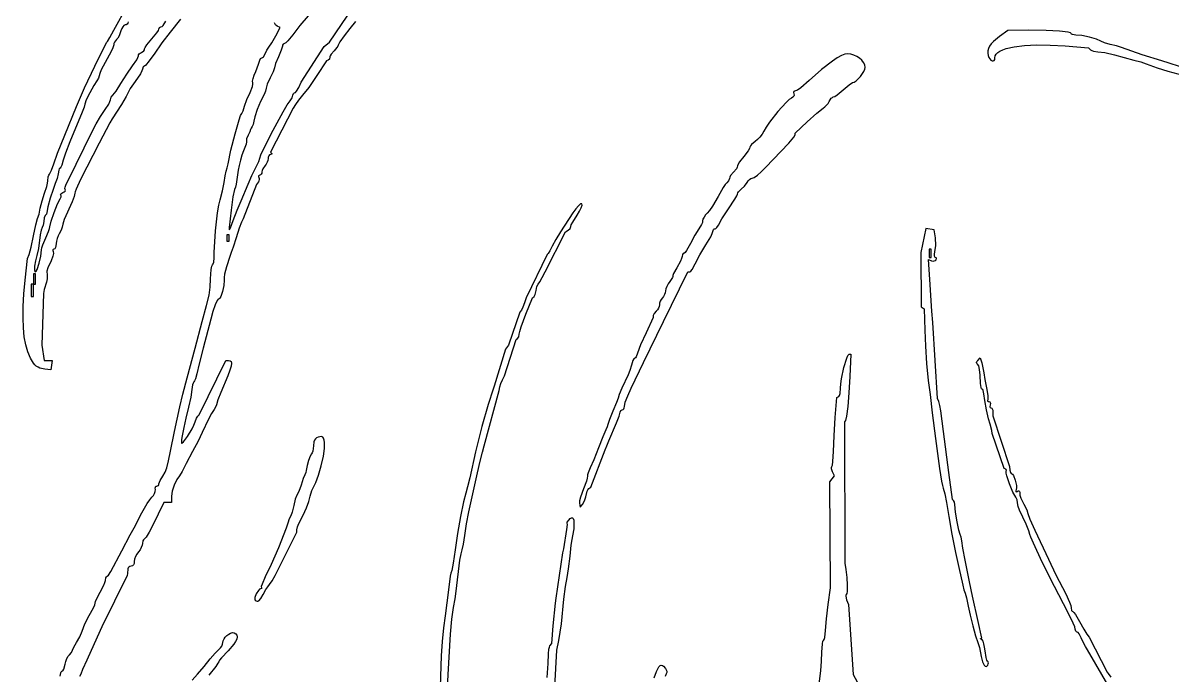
# Model space of a CAD drawing. Extents: x 49.4 to 149.4, y 52.5 to 152.5.
# Drawn here: x 74.21 to 101.08, y 116.15 to 131.38 of the extents above; entities that cross this region are included whole.
import ezdxf

# ---------------------------------------------------------------- set-up
doc = ezdxf.new("R2010")
doc.units = 0
doc.layers.add('LAYER_1', color=7, linetype='CONTINUOUS')

msp = doc.modelspace()

# ---------------------------------------------------------------- linework, layer by layer
at = {"layer": 'LAYER_1'}
for points in [[(80.872, 131.552), (80.681, 131.328), (80.517, 131.11), (80.4, 130.966), (80.353, 130.922), (80.323, 130.906), (80.305, 130.901), (80.289, 130.888), (80.278, 130.869), (80.274, 130.846), (80.245, 130.747), (80.179, 130.593), (80.113, 130.44), (80.085, 130.34), (80.055, 130.245), (79.987, 130.101), (79.919, 129.956), (79.891, 129.86), (79.877, 129.792), (79.844, 129.715), (79.761, 129.547), (79.683, 129.361), (79.625, 129.195), (79.602, 129.089), (79.591, 129.014), (79.566, 128.962), (79.54, 128.927), (79.528, 128.894), (79.51, 128.841), (79.47, 128.76), (79.436, 128.681), (79.432, 128.652), (79.436, 128.635), (79.437, 128.609), (79.425, 128.556), (79.366, 128.4), (79.327, 128.299), (79.29, 128.18), (79.26, 128.058), (79.241, 127.948), (79.194, 127.621), (79.177, 127.548), (79.155, 127.491), (79.118, 127.32), (79.074, 127.011), (79.025, 126.603), (79.027, 126.554), (79.03, 126.55), (79.036, 126.556), (79.057, 126.597), (79.125, 126.769), (79.219, 127.013), (79.31, 127.226), (79.475, 127.621), (79.558, 127.817), (79.649, 128.005), (79.718, 128.145), (79.746, 128.226), (79.772, 128.302), (79.84, 128.452), (80.055, 128.876), (80.292, 129.31), (80.387, 129.471), (80.451, 129.563), (80.497, 129.633), (80.516, 129.695), (80.528, 129.735), (80.541, 129.747), (80.556, 129.751), (80.576, 129.761), (80.601, 129.788), (80.653, 129.875), (80.709, 129.998), (81.248, 130.834), (81.374, 130.935), (82.215, 132.18)], [(77.894, 131.474), (77.65, 131.17), (77.458, 130.919), (77.273, 130.653), (77.132, 130.458), (77.079, 130.399), (77.048, 130.377), (77.031, 130.371), (77.017, 130.357), (77.005, 130.308), (76.991, 130.264), (76.955, 130.195), (76.836, 130.019), (76.717, 129.853), (76.668, 129.762), (76.622, 129.664), (76.512, 129.481), (76.298, 129.146), (76.241, 129.054), (75.988, 128.573), (75.556, 127.728), (75.454, 127.504), (75.43, 127.441), (75.425, 127.409), (75.409, 127.332), (75.358, 127.202), (75.178, 126.79), (75.14, 126.68), (75.129, 126.615), (75.108, 126.54), (75.058, 126.454), (75.031, 126.407), (75.008, 126.349), (74.992, 126.287), (74.986, 126.228), (74.981, 126.177), (74.97, 126.135), (74.953, 126.106), (74.934, 126.096), (74.916, 126.092), (74.907, 126.08), (74.907, 126.064), (74.915, 126.043), (74.926, 126.001), (74.913, 125.933), (74.87, 125.826), (74.794, 125.663), (74.773, 125.584), (74.774, 125.495), (74.777, 125.405), (74.76, 125.326), (74.71, 125.158), (74.69, 125.062), (74.656, 123.859), (74.706, 123.498), (74.895, 123.498), (74.864, 123.282), (74.72, 123.298), (74.608, 123.32), (74.563, 123.338), (74.523, 123.363), (74.487, 123.396), (74.454, 123.438), (74.387, 123.553), (74.326, 123.698), (74.278, 123.864), (74.243, 124.051), (74.221, 124.262), (74.213, 124.498), (74.216, 124.761), (74.233, 125.052), (74.262, 125.374), (74.315, 125.879), (74.358, 125.976), (74.405, 126.142), (74.458, 126.408), (74.51, 126.667), (74.553, 126.817), (74.587, 126.918), (74.617, 127.059), (74.658, 127.231), (74.718, 127.407), (74.77, 127.565), (74.786, 127.638), (74.792, 127.696), (74.804, 127.789), (74.818, 127.827), (74.834, 127.854), (74.881, 127.943), (74.934, 128.092), (75.016, 128.34), (75.192, 128.765), (75.464, 129.434), (75.651, 129.866), (75.889, 130.372), (76.163, 130.93), (76.187, 130.954), (76.241, 131.042), (76.338, 131.218), (76.65, 131.794)], [(76.668, 131.409), (76.663, 131.382), (76.648, 131.359), (76.626, 131.344), (76.6, 131.339), (76.571, 131.328), (76.542, 131.297), (76.518, 131.252), (76.5, 131.198), (76.458, 131.081), (76.43, 131.033), (76.4, 130.999), (76.352, 130.94), (76.337, 130.907), (76.331, 130.877), (76.301, 130.778), (76.228, 130.631), (76.042, 130.29), (76.005, 130.205), (75.995, 130.152), (75.977, 130.093), (75.934, 130.031), (75.864, 129.926), (75.772, 129.756), (75.692, 129.589), (75.658, 129.489), (75.638, 129.419), (75.591, 129.302), (75.305, 128.61), (75.205, 128.342), (75.154, 128.177), (75.118, 128.059), (75.097, 128.016), (75.077, 127.993), (75.06, 127.974), (75.046, 127.943), (75.032, 127.861), (75.013, 127.749), (74.967, 127.63), (74.914, 127.495), (74.85, 127.293), (74.796, 127.09), (74.77, 126.954), (74.758, 126.92), (74.732, 126.885), (74.706, 126.829), (74.696, 126.745), (74.687, 126.662), (74.664, 126.609), (74.637, 126.544), (74.616, 126.433), (74.575, 126.116), (74.537, 125.952), (74.503, 125.827), (74.483, 125.702), (74.481, 125.605), (74.487, 125.577), (74.499, 125.567), (74.518, 125.583), (74.541, 125.626), (74.59, 125.768), (74.631, 125.939), (74.648, 126.083), (74.655, 126.132), (74.676, 126.201), (74.744, 126.36), (74.812, 126.515), (74.833, 126.579), (74.84, 126.623), (74.87, 126.753), (74.94, 126.957), (75.021, 127.158), (75.084, 127.279), (75.106, 127.325), (75.106, 127.346), (75.097, 127.362), (75.092, 127.376), (75.099, 127.392), (75.146, 127.422), (75.174, 127.437), (75.194, 127.456), (75.203, 127.475), (75.199, 127.494), (75.193, 127.517), (75.195, 127.548), (75.221, 127.621), (75.268, 127.707), (75.826, 128.851), (75.922, 129.027), (76.023, 129.197), (76.131, 129.359), (76.214, 129.49), (76.242, 129.548), (76.255, 129.589), (76.276, 129.651), (76.313, 129.695), (76.386, 129.789), (76.497, 129.968), (76.635, 130.189), (76.772, 130.384), (76.868, 130.523), (76.898, 130.579), (76.908, 130.614), (76.914, 130.637), (76.93, 130.66), (76.953, 130.681), (76.981, 130.696), (77.032, 130.732), (77.047, 130.755), (77.053, 130.779), (77.067, 130.814), (77.103, 130.87), (77.222, 131.011), (77.34, 131.151), (77.376, 131.205), (77.389, 131.239), (77.403, 131.276), (77.418, 131.287), (77.436, 131.291), (77.46, 131.301), (77.49, 131.329), (77.552, 131.423)], [(75.081, 116.117), (75.093, 116.201), (75.107, 116.226), (75.123, 116.235), (75.142, 116.248), (75.163, 116.283), (75.197, 116.399), (75.214, 116.467), (75.239, 116.532), (75.268, 116.585), (75.298, 116.621), (75.348, 116.677), (75.369, 116.727), (75.397, 116.798), (75.462, 116.904), (75.538, 117.038), (75.591, 117.176), (75.656, 117.341), (75.762, 117.539), (75.858, 117.716), (75.888, 117.785), (75.899, 117.828), (75.908, 117.869), (75.934, 117.932), (76.017, 118.087), (76.101, 118.247), (76.127, 118.313), (76.137, 118.36), (76.15, 118.421), (76.164, 118.443), (76.179, 118.456), (76.213, 118.483), (76.267, 118.566), (76.521, 119.049), (76.717, 119.422), (76.811, 119.59), (76.992, 119.939), (77.115, 120.154), (77.175, 120.242), (77.223, 120.3), (77.26, 120.344), (77.288, 120.392), (77.303, 120.44), (77.304, 120.48), (77.301, 120.513), (77.307, 120.54), (77.319, 120.558), (77.338, 120.564), (77.358, 120.569), (77.374, 120.58), (77.385, 120.597), (77.389, 120.617), (77.416, 120.692), (77.479, 120.797), (77.532, 120.885), (77.573, 120.993), (77.611, 121.149), (77.655, 121.382), (77.751, 121.839), (77.876, 122.416), (77.947, 122.713), (78.048, 123.09), (78.232, 123.787), (78.398, 124.412), (78.503, 124.785), (78.561, 125.027), (78.585, 125.21), (78.591, 125.408), (78.605, 125.626), (78.62, 125.699), (78.638, 125.734), (78.656, 125.755), (78.669, 125.792), (78.681, 125.893), (78.677, 126.024), (78.712, 126.529), (78.757, 126.949), (78.787, 127.126), (78.817, 127.25), (78.874, 127.46), (78.91, 127.659), (78.934, 127.816), (78.961, 127.924), (78.985, 128.003), (79.004, 128.092), (79.069, 128.409), (79.165, 128.791), (79.26, 129.118), (79.297, 129.223), (79.322, 129.271), (79.355, 129.33), (79.389, 129.439), (79.442, 129.593), (79.517, 129.762), (79.574, 129.902), (79.584, 129.956), (79.58, 129.989), (79.576, 130.024), (79.588, 130.086), (79.612, 130.165), (79.648, 130.252), (79.717, 130.419), (79.746, 130.518), (79.759, 130.554), (79.774, 130.565), (79.791, 130.569), (79.811, 130.577), (79.832, 130.597), (79.866, 130.665), (79.905, 130.75), (79.956, 130.821), (80.028, 130.923), (80.118, 131.082), (80.222, 131.282), (80.152, 131.309), (80.11, 131.339), (80.086, 131.387)], [(81.983, 131.416), (81.847, 131.256), (81.715, 131.085), (81.614, 130.944), (81.574, 130.869), (81.567, 130.845), (81.546, 130.812), (81.478, 130.737), (81.41, 130.658), (81.389, 130.62), (81.382, 130.59), (81.37, 130.542), (81.341, 130.513), (81.301, 130.497), (81.078, 130.156), (80.888, 129.88), (80.745, 129.694), (80.652, 129.581), (80.58, 129.481), (80.524, 129.391), (79.994, 128.366), (80.022, 128.337), (80.029, 128.326), (80.026, 128.317), (79.995, 128.308), (79.973, 128.301), (79.955, 128.281), (79.943, 128.252), (79.939, 128.216), (79.933, 128.174), (79.918, 128.129), (79.895, 128.086), (79.867, 128.051), (79.816, 127.978), (79.8, 127.938), (79.794, 127.903), (79.79, 127.874), (79.779, 127.85), (79.763, 127.833), (79.743, 127.827), (79.726, 127.823), (79.717, 127.813), (79.716, 127.797), (79.724, 127.777), (79.732, 127.753), (79.733, 127.725), (79.725, 127.695), (79.711, 127.669), (79.667, 127.611), (79.355, 126.805), (79.316, 126.727), (79.263, 126.587), (79.191, 126.36), (79.122, 126.142), (79.078, 126.024), (79.042, 125.927), (78.964, 125.687), (78.919, 125.516), (78.908, 125.436), (78.908, 125.374), (78.903, 125.25), (78.874, 125.107), (78.834, 124.99), (78.812, 124.955), (78.792, 124.941), (78.774, 124.931), (78.751, 124.903), (78.701, 124.798), (78.648, 124.645), (78.599, 124.46), (78.422, 123.787), (78.326, 123.422), (78.271, 123.186), (78.241, 123.07), (78.222, 123.025), (78.203, 122.996), (78.186, 122.968), (78.172, 122.925), (78.159, 122.818), (78.136, 122.642), (78.082, 122.407), (78.017, 122.153), (77.968, 121.935), (77.92, 121.695), (77.912, 121.64), (77.913, 121.577), (77.917, 121.567), (77.926, 121.568), (77.958, 121.595), (78.055, 121.724), (78.161, 121.901), (78.203, 121.987), (78.232, 122.061), (78.267, 122.149), (78.3, 122.2), (78.331, 122.224), (78.953, 123.495), (79.01, 123.497), (79.05, 123.492), (79.075, 123.472), (79.083, 123.432), (79.074, 123.367), (79.045, 123.271), (78.997, 123.14), (78.835, 122.753), (78.766, 122.576), (78.736, 122.464), (78.718, 122.423), (78.676, 122.356), (78.617, 122.261), (78.544, 122.125), (78.401, 121.815), (78.303, 121.611), (78.171, 121.373), (78.028, 121.093), (77.927, 120.9), (77.871, 120.805), (77.805, 120.713), (77.743, 120.583), (77.696, 120.445), (77.678, 120.328), (77.678, 120.18), (77.499, 120.18), (77.369, 119.903), (77.252, 119.663), (77.158, 119.485), (77.087, 119.37), (77.041, 119.322), (77.027, 119.309), (77.015, 119.286), (77.005, 119.221), (76.997, 119.179), (76.976, 119.128), (76.946, 119.075), (76.908, 119.025), (76.871, 118.973), (76.84, 118.914), (76.82, 118.854), (76.812, 118.801), (76.807, 118.755), (76.793, 118.719), (76.77, 118.697), (76.74, 118.688), (76.712, 118.684), (76.688, 118.671), (76.67, 118.652), (76.662, 118.628), (76.65, 118.52), (76.644, 118.472), (76.053, 117.27), (75.947, 117.029), (75.701, 116.494), (75.603, 116.277), (75.562, 116.167), (75.533, 116.114)], [(101.227, 130.367), (100.989, 130.448), (100.814, 130.497), (100.357, 130.641), (99.876, 130.811), (99.759, 130.849), (99.611, 130.884), (99.478, 130.919), (99.393, 130.957), (99.292, 131.003), (99.125, 131.051), (98.945, 131.089), (98.806, 131.102), (98.729, 131.112), (98.706, 131.123), (98.698, 131.138), (98.68, 131.156), (98.628, 131.172), (98.429, 131.197), (98.117, 131.212), (97.707, 131.215), (97.222, 131.212), (97.025, 131.071), (96.885, 130.955), (96.833, 130.899), (96.794, 130.844), (96.767, 130.789), (96.752, 130.735), (96.749, 130.68), (96.758, 130.625), (96.774, 130.58), (96.797, 130.543), (96.824, 130.517), (96.851, 130.502), (96.876, 130.499), (96.898, 130.508), (96.912, 130.531), (96.918, 130.569), (96.925, 130.614), (96.948, 130.656), (96.985, 130.694), (97.035, 130.729), (97.099, 130.76), (97.176, 130.787), (97.368, 130.831), (97.605, 130.86), (97.886, 130.873), (98.205, 130.869), (98.559, 130.847), (99.106, 130.803), (99.152, 130.758), (99.18, 130.741), (99.221, 130.727), (99.322, 130.713), (99.487, 130.692), (99.709, 130.639), (100.165, 130.518), (100.329, 130.473), (100.453, 130.429), (100.704, 130.334), (100.958, 130.261), (101.306, 130.163)], [(84.122, 115.677), (84.141, 116.163), (84.199, 117.101), (84.229, 117.454), (84.269, 117.726), (84.307, 117.929), (84.334, 118.111), (84.418, 118.828), (84.445, 118.981), (84.473, 119.073), (84.501, 119.202), (84.531, 119.41), (84.573, 119.682), (84.63, 119.963), (84.8, 120.733), (84.884, 121.115), (84.944, 121.358), (84.987, 121.502), (85.336, 122.799), (85.351, 122.879), (85.376, 122.961), (85.414, 123.048), (85.461, 123.138), (85.73, 123.986), (85.768, 124.009), (85.795, 124.05), (85.806, 124.115), (85.819, 124.176), (85.852, 124.285), (85.962, 124.581), (86.118, 124.965), (86.15, 124.99), (86.177, 125.042), (86.199, 125.134), (86.219, 125.226), (86.244, 125.278), (86.284, 125.334), (86.341, 125.435), (86.408, 125.567), (86.885, 126.505), (86.947, 126.543), (86.991, 126.585), (87.009, 126.631), (87.021, 126.667), (87.053, 126.729), (87.159, 126.897), (87.215, 126.987), (87.254, 127.065), (87.272, 127.124), (87.266, 127.157), (87.254, 127.161), (87.237, 127.155), (87.19, 127.115), (87.129, 127.045), (87.06, 126.948), (86.771, 126.505), (86.662, 126.326), (86.575, 126.168), (86.518, 126.059), (86.48, 126), (86.456, 125.976), (85.964, 124.965), (85.928, 124.845), (85.891, 124.746), (85.855, 124.677), (85.819, 124.629), (85.556, 123.859), (85.483, 123.763), (85.221, 122.897), (85.193, 122.825), (85.076, 122.469), (84.934, 121.958), (84.785, 121.363), (84.649, 120.757), (84.598, 120.542), (84.555, 120.396), (84.5, 120.192), (84.431, 119.851), (84.361, 119.452), (84.307, 119.073), (84.264, 118.763), (84.23, 118.592), (84.207, 118.527), (84.192, 118.46), (84.154, 118.135), (84.075, 117.534), (84.037, 117.248), (84.006, 116.933), (83.98, 116.596), (83.953, 115.634)], [(92.785, 115.757), (92.849, 116.245), (92.868, 116.474), (92.875, 116.68), (92.887, 116.876), (92.899, 116.935), (92.914, 116.957), (92.929, 116.975), (92.943, 117.024), (92.962, 117.185), (92.985, 117.46), (93.024, 117.799), (93.073, 118.183), (93.062, 120.665), (93.173, 120.799), (93.123, 120.892), (93.097, 120.967), (93.097, 120.997), (93.106, 121.017), (93.119, 121.055), (93.131, 121.135), (93.145, 121.372), (93.16, 121.738), (93.188, 122.164), (93.223, 122.633), (93.267, 122.659), (93.284, 122.683), (93.298, 122.728), (93.31, 122.854), (93.317, 122.95), (93.334, 123.069), (93.389, 123.33), (93.455, 123.55), (93.484, 123.618), (93.509, 123.643), (93.551, 123.643), (93.526, 123.126), (93.504, 122.739), (93.478, 122.423), (93.451, 122.2), (93.425, 122.094), (93.405, 122.061), (93.41, 118.761), (93.435, 118.616), (93.459, 118.429), (93.469, 118.245), (93.464, 118.101), (93.456, 118.055), (93.445, 118.033), (93.435, 118.016), (93.433, 117.987), (93.453, 117.905), (93.496, 117.799), (93.609, 116.163), (93.702, 115.989)], [(99.611, 115.822), (99.077, 116.74), (99.031, 116.813), (98.983, 116.902), (98.933, 117.017), (98.883, 117.11), (98.858, 117.139), (98.837, 117.149), (98.82, 117.155), (98.807, 117.169), (98.794, 117.217), (98.78, 117.27), (98.742, 117.362), (98.618, 117.614), (98.305, 118.216), (98.021, 118.787), (97.815, 119.227), (97.756, 119.366), (97.736, 119.435), (97.71, 119.516), (97.647, 119.669), (97.492, 119.999), (97.46, 120.083), (97.447, 120.169), (97.435, 120.244), (97.407, 120.302), (97.339, 120.424), (97.26, 120.617), (97.198, 120.803), (97.183, 120.868), (97.183, 120.902), (97.189, 120.934), (97.168, 120.957), (97.129, 120.973), (96.856, 121.791), (96.846, 121.863), (96.806, 122.007), (96.769, 122.138), (96.724, 122.345), (96.683, 122.56), (96.661, 122.717), (96.646, 122.793), (96.634, 122.816), (96.62, 122.825), (96.607, 122.835), (96.596, 122.864), (96.583, 122.957), (96.574, 123.153), (96.56, 123.288), (96.539, 123.371), (96.509, 123.412), (96.493, 123.43), (96.488, 123.452), (96.496, 123.475), (96.517, 123.501), (96.572, 123.556), (96.608, 123.443), (96.637, 123.328), (96.655, 123.21), (96.679, 123.057), (96.721, 122.858), (96.751, 122.681), (96.754, 122.617), (96.748, 122.581), (96.741, 122.564), (96.744, 122.55), (96.756, 122.54), (96.776, 122.536), (96.795, 122.531), (96.807, 122.515), (96.811, 122.492), (96.804, 122.464), (96.798, 122.413), (96.807, 122.398), (96.823, 122.392), (96.841, 122.385), (96.856, 122.364), (96.866, 122.334), (96.87, 122.297), (96.87, 122.203), (97.26, 121.021), (97.268, 120.937), (97.283, 120.878), (97.295, 120.86), (97.308, 120.853), (97.33, 120.84), (97.353, 120.807), (97.393, 120.699), (97.418, 120.576), (97.42, 120.523), (97.413, 120.483), (97.403, 120.451), (97.404, 120.433), (97.416, 120.429), (97.439, 120.439), (97.461, 120.449), (97.479, 120.449), (97.491, 120.44), (97.495, 120.423), (97.495, 120.348), (97.523, 120.278), (97.591, 120.144), (97.659, 120.004), (97.687, 119.919), (97.736, 119.786), (97.853, 119.533), (98.17, 118.857), (98.342, 118.486), (98.573, 118.044), (98.661, 117.851), (98.688, 117.772), (98.698, 117.719), (98.708, 117.656), (98.72, 117.637), (98.735, 117.63), (98.758, 117.612), (98.796, 117.563), (98.891, 117.402), (98.99, 117.219), (99.064, 117.101), (99.117, 117.029), (99.539, 116.211), (99.566, 116.187), (99.625, 116.1)], [(86.459, 116.089), (86.483, 116.413), (86.489, 116.641), (86.496, 116.755), (86.508, 116.802), (86.523, 116.833), (86.564, 116.885), (86.596, 117.294), (86.648, 117.823), (86.668, 117.943), (86.825, 119.001), (86.843, 119.097), (86.919, 119.55), (86.93, 119.662), (86.924, 119.699), (86.92, 119.704), (86.926, 119.72), (86.961, 119.77), (86.995, 119.805), (87.024, 119.821), (87.048, 119.82), (87.066, 119.802), (87.078, 119.767), (87.084, 119.715), (87.077, 119.566), (87.052, 119.398), (87.031, 119.311), (87.01, 119.185), (86.984, 118.924), (86.951, 118.63), (86.914, 118.424), (86.876, 118.216), (86.841, 117.919), (86.784, 117.345), (86.721, 116.952), (86.677, 116.732), (86.614, 115.586)], [(78.162, 116.024), (78.285, 116.166), (78.446, 116.349), (78.586, 116.524), (78.7, 116.661), (78.796, 116.755), (78.829, 116.786), (78.856, 116.825), (78.874, 116.866), (78.881, 116.904), (78.888, 116.948), (78.909, 116.993), (78.939, 117.036), (78.977, 117.075), (79.02, 117.106), (79.063, 117.128), (79.106, 117.138), (79.143, 117.133), (79.183, 117.11), (79.207, 117.078), (79.214, 117.037), (79.204, 116.989), (79.178, 116.932), (79.136, 116.868), (79.002, 116.716), (78.85, 116.551), (78.803, 116.492), (78.786, 116.458), (78.767, 116.421), (78.717, 116.349), (78.554, 116.146)], [(88.954, 116.082), (89.008, 116.231), (89.067, 116.338), (89.095, 116.369), (89.121, 116.38), (89.149, 116.374), (89.177, 116.357), (89.223, 116.302), (89.249, 116.236), (89.249, 116.205), (89.24, 116.178), (89.212, 116.113)]]:
    msp.add_lwpolyline(points, dxfattribs=at)
for points in [[(87.226, 120.067), (87.28, 120.136), (87.327, 120.215), (87.364, 120.312), (87.394, 120.444), (87.406, 120.472), (87.434, 120.504), (87.474, 120.54), (87.815, 121.406), (87.853, 121.502), (87.899, 121.623), (88.075, 122.041), (88.138, 122.198), (88.164, 122.293), (88.178, 122.329), (88.193, 122.34), (88.212, 122.344), (88.231, 122.35), (88.246, 122.367), (88.256, 122.391), (88.26, 122.421), (88.283, 122.527), (88.339, 122.673), (88.417, 122.849), (88.704, 123.45), (89.175, 124.412), (89.552, 125.17), (89.745, 125.567), (89.787, 125.567), (89.81, 125.582), (89.841, 125.624), (89.914, 125.76), (90.023, 125.968), (90.164, 126.198), (90.28, 126.39), (90.315, 126.464), (90.328, 126.509), (90.332, 126.536), (90.343, 126.557), (90.359, 126.571), (90.378, 126.577), (90.399, 126.583), (90.422, 126.602), (90.457, 126.661), (90.54, 126.808), (90.696, 127.042), (90.844, 127.267), (90.889, 127.346), (90.905, 127.388), (90.912, 127.412), (90.93, 127.441), (90.99, 127.501), (91.065, 127.574), (91.127, 127.66), (91.153, 127.697), (91.185, 127.727), (91.218, 127.748), (91.249, 127.756), (91.294, 127.776), (91.367, 127.829), (91.458, 127.908), (91.556, 128.004), (92.102, 128.578), (92.218, 128.713), (92.252, 128.773), (92.253, 128.813), (92.532, 129.078), (92.757, 129.28), (92.905, 129.395), (92.945, 129.423), (92.984, 129.462), (93.019, 129.506), (93.045, 129.551), (93.093, 129.625), (93.119, 129.647), (93.141, 129.655), (93.175, 129.669), (93.23, 129.705), (93.373, 129.824), (93.512, 129.943), (93.59, 129.993), (93.629, 130.005), (93.675, 130.036), (93.774, 130.132), (93.854, 130.248), (93.879, 130.302), (93.888, 130.347), (93.878, 130.403), (93.85, 130.458), (93.807, 130.512), (93.753, 130.561), (93.689, 130.603), (93.62, 130.636), (93.548, 130.658), (93.476, 130.665), (93.412, 130.654), (93.33, 130.621), (93.232, 130.567), (93.121, 130.494), (92.865, 130.296), (92.576, 130.037), (92.381, 129.869), (92.306, 129.818), (92.261, 129.799), (92.236, 129.794), (92.22, 129.78), (92.215, 129.758), (92.221, 129.73), (92.225, 129.7), (92.216, 129.672), (92.196, 129.648), (92.166, 129.63), (92.114, 129.596), (92.038, 129.525), (91.847, 129.313), (91.654, 129.066), (91.575, 128.953), (91.519, 128.858), (91.477, 128.788), (91.424, 128.72), (91.368, 128.66), (91.314, 128.617), (91.229, 128.545), (91.204, 128.51), (91.194, 128.482), (91.183, 128.448), (91.152, 128.396), (91.05, 128.268), (90.948, 128.138), (90.917, 128.085), (90.905, 128.048), (90.898, 128.017), (90.877, 127.979), (90.809, 127.9), (90.741, 127.82), (90.721, 127.781), (90.713, 127.75), (90.695, 127.695), (90.653, 127.649), (90.618, 127.612), (90.568, 127.539), (90.45, 127.329), (90.317, 127.1), (90.251, 127.006), (90.198, 126.944), (90.156, 126.898), (90.121, 126.849), (90.097, 126.802), (90.089, 126.764), (90.082, 126.724), (90.063, 126.675), (90.002, 126.571), (89.91, 126.423), (89.807, 126.228), (89.715, 126.067), (89.678, 126.018), (89.651, 126), (89.634, 125.994), (89.62, 125.978), (89.607, 125.927), (89.597, 125.883), (89.571, 125.819), (89.486, 125.662), (89.409, 125.527), (89.392, 125.486), (89.393, 125.471), (89.396, 125.461), (89.384, 125.433), (89.322, 125.344), (89.283, 125.287), (89.251, 125.227), (89.23, 125.17), (89.222, 125.124), (89.216, 125.082), (89.201, 125.037), (89.178, 124.994), (89.15, 124.959), (89.122, 124.924), (89.099, 124.882), (89.083, 124.839), (89.078, 124.8), (89.072, 124.761), (89.056, 124.721), (89.034, 124.683), (89.005, 124.653), (88.955, 124.597), (88.933, 124.549), (88.933, 124.504), (88.766, 124.147), (88.639, 123.86), (88.569, 123.669), (88.536, 123.582), (88.517, 123.556), (88.499, 123.547), (88.481, 123.534), (88.461, 123.501), (88.426, 123.392), (88.39, 123.261), (88.352, 123.163), (88.201, 122.848), (88.14, 122.7), (88.116, 122.621), (88.08, 122.514), (87.995, 122.315), (87.91, 122.116), (87.875, 122.005), (87.862, 121.947), (87.83, 121.874), (87.761, 121.717), (87.659, 121.454), (87.55, 121.178), (87.462, 120.986), (87.414, 120.875), (87.401, 120.828), (87.4, 120.794), (87.395, 120.751), (87.376, 120.681), (87.304, 120.495), (87.233, 120.3), (87.214, 120.218), (87.212, 120.163)], [(96.75, 116.381), (96.761, 116.406), (96.763, 116.431), (96.757, 116.453), (96.744, 116.469), (96.726, 116.498), (96.71, 116.554), (96.687, 116.715), (96.677, 116.801), (96.66, 116.877), (96.639, 116.935), (96.615, 116.967), (96.582, 116.993), (96.578, 117.001), (96.584, 117.004), (96.612, 117.005), (96.527, 117.402), (96.395, 117.991), (96.32, 118.328), (96.218, 118.833), (96.165, 119.115), (96.143, 119.287), (96.132, 119.369), (96.104, 119.432), (96.07, 119.535), (96.031, 119.731), (95.997, 119.952), (95.981, 120.131), (95.972, 120.189), (95.951, 120.228), (95.922, 120.252), (95.84, 120.877), (95.715, 121.839), (95.653, 122.32), (95.632, 122.443), (95.607, 122.536), (95.579, 122.609), (95.463, 124.388), (95.444, 124.653), (95.395, 125.387), (95.365, 125.857), (95.439, 125.829), (95.471, 125.822), (95.501, 125.824), (95.527, 125.834), (95.545, 125.852), (95.553, 125.888), (95.545, 125.899), (95.529, 125.903), (95.512, 125.913), (95.504, 125.94), (95.505, 125.982), (95.516, 126.036), (95.533, 126.186), (95.525, 126.36), (95.499, 126.553), (95.303, 126.581), (95.188, 126.024), (95.191, 124.752), (95.265, 124.706), (95.277, 124.21), (95.293, 123.836), (95.322, 123.426), (95.36, 123.031), (95.402, 122.705), (95.454, 122.272), (95.529, 121.671), (95.623, 120.973), (95.669, 120.68), (95.692, 120.573), (95.711, 120.514), (95.75, 120.385), (95.786, 120.178), (95.837, 119.855), (95.912, 119.439), (95.997, 119.014), (96.075, 118.664), (96.167, 118.244), (96.192, 118.136), (96.222, 118.061), (96.256, 117.951), (96.294, 117.76), (96.337, 117.543), (96.397, 117.294), (96.461, 117.066), (96.516, 116.909), (96.558, 116.788), (96.597, 116.578), (96.626, 116.454), (96.665, 116.376), (96.687, 116.356), (96.709, 116.349), (96.73, 116.357)], [(78.977, 126.288), (79.025, 126.288), (79.025, 126.384), (79.025, 126.433), (78.977, 126.433), (78.977, 126.336)], [(95.379, 125.903), (95.427, 125.903), (95.427, 126), (95.427, 126.096), (95.379, 126.096), (95.379, 126)], [(74.455, 125.278), (74.503, 125.278), (74.503, 125.374), (74.503, 125.471), (74.503, 125.519), (74.455, 125.519), (74.455, 125.422), (74.455, 125.326)], [(74.407, 124.99), (74.455, 124.99), (74.455, 125.086), (74.455, 125.182), (74.455, 125.278), (74.407, 125.278), (74.407, 125.182), (74.407, 125.086)], [(79.824, 118.027), (79.889, 118.145), (79.933, 118.207), (79.974, 118.26), (80.032, 118.352), (80.101, 118.472), (80.611, 119.482), (80.612, 119.543), (80.625, 119.61), (80.656, 119.687), (80.755, 119.882), (80.833, 120.054), (80.89, 120.203), (80.924, 120.326), (80.961, 120.458), (80.999, 120.541), (81.05, 120.643), (81.113, 120.82), (81.177, 121.039), (81.231, 121.265), (81.255, 121.439), (81.255, 121.583), (81.247, 121.639), (81.232, 121.682), (81.213, 121.709), (81.188, 121.719), (81.143, 121.715), (81.104, 121.705), (81.071, 121.688), (81.044, 121.664), (81.023, 121.634), (81.009, 121.596), (80.997, 121.5), (80.985, 121.379), (80.971, 121.336), (80.955, 121.314), (80.922, 121.263), (80.885, 121.163), (80.852, 121.042), (80.831, 120.925), (80.819, 120.877), (80.798, 120.829), (80.76, 120.738), (80.708, 120.588), (80.654, 120.438), (80.61, 120.348), (80.573, 120.257), (80.538, 120.107), (80.503, 119.957), (80.467, 119.867), (80.432, 119.798), (80.397, 119.699), (80.363, 119.578), (80.178, 119.121), (80.012, 118.733), (79.873, 118.44), (79.797, 118.274), (79.78, 118.216), (79.782, 118.188), (79.788, 118.168), (79.762, 118.159), (79.738, 118.15), (79.712, 118.124), (79.662, 118.045), (79.632, 117.957), (79.629, 117.922), (79.637, 117.9), (79.659, 117.882), (79.68, 117.873), (79.702, 117.874), (79.723, 117.884), (79.77, 117.935)]]:
    msp.add_lwpolyline(points, close=True, dxfattribs=at)

doc.saveas('drawing.dxf')
